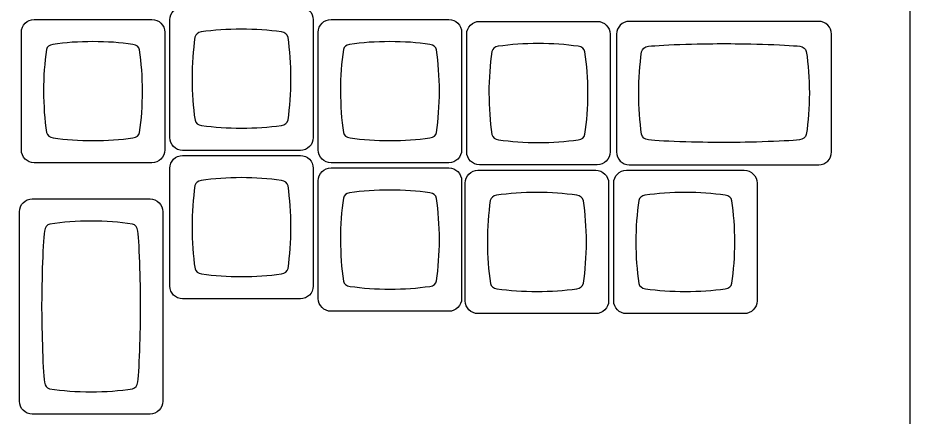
# Model space of a CAD drawing. Header units: millimetres. Extents: x 0 to 437, y 0 to 193.
# Drawn here: x 322 to 436.5, y 74.6 to 125.9 of the extents above; entities that cross this region are included whole.
import ezdxf

# ---------------------------------------------------------------- set-up
doc = ezdxf.new("R2010")
doc.units = ezdxf.units.MM
doc.header["$MEASUREMENT"] = 0
for name, color, linetype in [('Bottom Specials', 5, 'Continuous'), ('Case', 7, 'Continuous'), ('Outside Modifiers', 5, 'Continuous'), ('Velo Thumbs', 1, 'Continuous'), ('VeloKeys', 253, 'Continuous')]:
    doc.layers.add(name, color=color, linetype=linetype)

msp = doc.modelspace()

# ---------------------------------------------------------------- linework, layer by layer
at = {"layer": 'Bottom Specials'}
for points, knots in [([(358.26, 108.2), (358.26, 108.2), (343.15, 108.2), (343.15, 108.2), (343.15, 108.2), (342.25, 108.2), (341.51, 107.46), (341.51, 106.55), (341.51, 106.55), (341.51, 106.55), (341.51, 91.44), (341.51, 91.44), (341.51, 91.44), (341.51, 90.54), (342.25, 89.8), (343.15, 89.8), (343.15, 89.8), (343.15, 89.8), (358.26, 89.8), (358.26, 89.8), (358.26, 89.8), (359.16, 89.8), (359.91, 90.54), (359.91, 91.44), (359.91, 91.44), (359.91, 91.44), (359.91, 106.55), (359.91, 106.55), (359.91, 106.55), (359.91, 107.46), (359.16, 108.2), (358.26, 108.2)], [0, 0, 0, 0, 0.111111, 0.111111, 0.111111, 0.111111, 0.222222, 0.222222, 0.222222, 0.222222, 0.333333, 0.333333, 0.333333, 0.333333, 0.444444, 0.444444, 0.444444, 0.444444, 0.555556, 0.555556, 0.555556, 0.555556, 0.666667, 0.666667, 0.666667, 0.666667, 0.777778, 0.777778, 0.777778, 0.777778, 1, 1, 1, 1]), ([(377.31, 106.6), (377.31, 106.6), (362.2, 106.6), (362.2, 106.6), (362.2, 106.6), (361.3, 106.6), (360.55, 105.86), (360.55, 104.95), (360.55, 104.95), (360.55, 104.95), (360.55, 89.85), (360.55, 89.85), (360.55, 89.85), (360.55, 88.94), (361.3, 88.2), (362.2, 88.2), (362.2, 88.2), (362.2, 88.2), (377.31, 88.2), (377.31, 88.2), (377.31, 88.2), (378.21, 88.2), (378.95, 88.94), (378.95, 89.85), (378.95, 89.85), (378.95, 89.85), (378.95, 104.95), (378.95, 104.95), (378.95, 104.95), (378.95, 105.86), (378.21, 106.6), (377.31, 106.6)], [0, 0, 0, 0, 0.111111, 0.111111, 0.111111, 0.111111, 0.222222, 0.222222, 0.222222, 0.222222, 0.333333, 0.333333, 0.333333, 0.333333, 0.444444, 0.444444, 0.444444, 0.444444, 0.555556, 0.555556, 0.555556, 0.555556, 0.666667, 0.666667, 0.666667, 0.666667, 0.777778, 0.777778, 0.777778, 0.777778, 1, 1, 1, 1]), ([(350.7, 105.35), (352.49, 105.35), (354.21, 105.22), (355.82, 105), (355.82, 105), (355.82, 105), (355.82, 105), (355.82, 105), (355.82, 105), (356.3, 104.93), (356.59, 104.69), (356.68, 104.29), (356.68, 104.29), (356.92, 102.64), (357.05, 100.85), (357.05, 99), (357.05, 99), (357.06, 97.14), (356.92, 95.36), (356.68, 93.7), (356.68, 93.7), (356.6, 93.3), (356.31, 93.07), (355.82, 92.99), (355.82, 92.99), (354.22, 92.77), (352.5, 92.65), (350.71, 92.65), (350.71, 92.65), (348.92, 92.65), (347.19, 92.77), (345.59, 93), (345.59, 93), (345.59, 93), (345.59, 93), (345.59, 93), (345.59, 93), (345.12, 93.07), (344.83, 93.29), (344.74, 93.67), (344.74, 93.67), (344.49, 95.34), (344.36, 97.13), (344.36, 99), (344.36, 99), (344.36, 100.87), (344.49, 102.67), (344.73, 104.33), (344.73, 104.33), (344.83, 104.7), (345.09, 104.91), (345.53, 104.99), (345.53, 104.99), (347.15, 105.22), (348.89, 105.35), (350.7, 105.35)], [0, 0, 0, 0, 0.066667, 0.066667, 0.066667, 0.066667, 0.133333, 0.133333, 0.133333, 0.133333, 0.2, 0.2, 0.2, 0.2, 0.266667, 0.266667, 0.266667, 0.266667, 0.333333, 0.333333, 0.333333, 0.333333, 0.4, 0.4, 0.4, 0.4, 0.466667, 0.466667, 0.466667, 0.466667, 0.533333, 0.533333, 0.533333, 0.533333, 0.6, 0.6, 0.6, 0.6, 0.666667, 0.666667, 0.666667, 0.666667, 0.733333, 0.733333, 0.733333, 0.733333, 0.8, 0.8, 0.8, 0.8, 0.866667, 0.866667, 0.866667, 0.866667, 1, 1, 1, 1]), ([(396.16, 106.3), (396.16, 106.3), (381.05, 106.3), (381.05, 106.3), (381.05, 106.3), (380.15, 106.3), (379.41, 105.55), (379.41, 104.65), (379.41, 104.65), (379.41, 104.65), (379.41, 89.54), (379.41, 89.54), (379.41, 89.54), (379.41, 88.64), (380.15, 87.9), (381.05, 87.9), (381.05, 87.9), (381.05, 87.9), (396.16, 87.9), (396.16, 87.9), (396.16, 87.9), (397.07, 87.9), (397.81, 88.64), (397.81, 89.54), (397.81, 89.54), (397.81, 89.54), (397.81, 104.65), (397.81, 104.65), (397.81, 104.65), (397.81, 105.55), (397.07, 106.3), (396.16, 106.3)], [0, 0, 0, 0, 0.111111, 0.111111, 0.111111, 0.111111, 0.222222, 0.222222, 0.222222, 0.222222, 0.333333, 0.333333, 0.333333, 0.333333, 0.444444, 0.444444, 0.444444, 0.444444, 0.555556, 0.555556, 0.555556, 0.555556, 0.666667, 0.666667, 0.666667, 0.666667, 0.777778, 0.777778, 0.777778, 0.777778, 1, 1, 1, 1]), ([(415.21, 106.3), (415.21, 106.3), (400.1, 106.3), (400.1, 106.3), (400.1, 106.3), (399.2, 106.3), (398.46, 105.55), (398.46, 104.65), (398.46, 104.65), (398.46, 104.65), (398.46, 89.54), (398.46, 89.54), (398.46, 89.54), (398.46, 88.64), (399.2, 87.9), (400.1, 87.9), (400.1, 87.9), (400.1, 87.9), (415.21, 87.9), (415.21, 87.9), (415.21, 87.9), (416.12, 87.9), (416.86, 88.64), (416.86, 89.54), (416.86, 89.54), (416.86, 89.54), (416.86, 104.65), (416.86, 104.65), (416.86, 104.65), (416.86, 105.55), (416.12, 106.3), (415.21, 106.3)], [0, 0, 0, 0, 0.111111, 0.111111, 0.111111, 0.111111, 0.222222, 0.222222, 0.222222, 0.222222, 0.333333, 0.333333, 0.333333, 0.333333, 0.444444, 0.444444, 0.444444, 0.444444, 0.555556, 0.555556, 0.555556, 0.555556, 0.666667, 0.666667, 0.666667, 0.666667, 0.777778, 0.777778, 0.777778, 0.777778, 1, 1, 1, 1]), ([(369.75, 103.75), (371.54, 103.75), (373.26, 103.63), (374.87, 103.4), (374.87, 103.4), (374.87, 103.4), (374.87, 103.4), (374.87, 103.4), (374.87, 103.4), (375.35, 103.33), (375.64, 103.1), (375.73, 102.69), (375.73, 102.69), (375.97, 101.04), (376.1, 99.26), (376.1, 97.4), (376.1, 97.4), (376.1, 95.54), (375.97, 93.76), (375.73, 92.11), (375.73, 92.11), (375.64, 91.7), (375.36, 91.47), (374.87, 91.4), (374.87, 91.4), (373.27, 91.17), (371.55, 91.05), (369.76, 91.05), (369.76, 91.05), (367.96, 91.05), (366.24, 91.17), (364.64, 91.4), (364.64, 91.4), (364.64, 91.4), (364.64, 91.4), (364.64, 91.4), (364.64, 91.4), (364.17, 91.47), (363.88, 91.69), (363.78, 92.08), (363.78, 92.08), (363.54, 93.74), (363.41, 95.53), (363.41, 97.4), (363.41, 97.4), (363.4, 99.27), (363.54, 101.07), (363.78, 102.73), (363.78, 102.73), (363.88, 103.1), (364.14, 103.32), (364.58, 103.4), (364.58, 103.4), (366.2, 103.63), (367.94, 103.75), (369.75, 103.75)], [0, 0, 0, 0, 0.066667, 0.066667, 0.066667, 0.066667, 0.133333, 0.133333, 0.133333, 0.133333, 0.2, 0.2, 0.2, 0.2, 0.266667, 0.266667, 0.266667, 0.266667, 0.333333, 0.333333, 0.333333, 0.333333, 0.4, 0.4, 0.4, 0.4, 0.466667, 0.466667, 0.466667, 0.466667, 0.533333, 0.533333, 0.533333, 0.533333, 0.6, 0.6, 0.6, 0.6, 0.666667, 0.666667, 0.666667, 0.666667, 0.733333, 0.733333, 0.733333, 0.733333, 0.8, 0.8, 0.8, 0.8, 0.866667, 0.866667, 0.866667, 0.866667, 1, 1, 1, 1]), ([(388.61, 103.45), (390.4, 103.45), (392.12, 103.32), (393.72, 103.1), (393.72, 103.1), (393.72, 103.1), (393.72, 103.1), (393.72, 103.1), (393.72, 103.1), (394.2, 103.02), (394.49, 102.79), (394.58, 102.39), (394.58, 102.39), (394.82, 100.73), (394.96, 98.95), (394.96, 97.09), (394.96, 97.09), (394.96, 95.24), (394.82, 93.45), (394.58, 91.8), (394.58, 91.8), (394.5, 91.4), (394.21, 91.17), (393.72, 91.09), (393.72, 91.09), (392.12, 90.87), (390.4, 90.75), (388.61, 90.75), (388.61, 90.75), (386.82, 90.75), (385.1, 90.87), (383.49, 91.1), (383.49, 91.1), (383.49, 91.1), (383.49, 91.1), (383.49, 91.1), (383.49, 91.1), (383.02, 91.17), (382.73, 91.39), (382.64, 91.77), (382.64, 91.77), (382.39, 93.43), (382.26, 95.23), (382.26, 97.1), (382.26, 97.1), (382.26, 98.97), (382.39, 100.76), (382.63, 102.43), (382.63, 102.43), (382.73, 102.79), (383, 103.01), (383.43, 103.09), (383.43, 103.09), (385.05, 103.32), (386.79, 103.45), (388.61, 103.45)], [0, 0, 0, 0, 0.066667, 0.066667, 0.066667, 0.066667, 0.133333, 0.133333, 0.133333, 0.133333, 0.2, 0.2, 0.2, 0.2, 0.266667, 0.266667, 0.266667, 0.266667, 0.333333, 0.333333, 0.333333, 0.333333, 0.4, 0.4, 0.4, 0.4, 0.466667, 0.466667, 0.466667, 0.466667, 0.533333, 0.533333, 0.533333, 0.533333, 0.6, 0.6, 0.6, 0.6, 0.666667, 0.666667, 0.666667, 0.666667, 0.733333, 0.733333, 0.733333, 0.733333, 0.8, 0.8, 0.8, 0.8, 0.866667, 0.866667, 0.866667, 0.866667, 1, 1, 1, 1]), ([(407.66, 103.45), (409.45, 103.45), (411.17, 103.32), (412.77, 103.1), (412.77, 103.1), (412.77, 103.1), (412.77, 103.1), (412.77, 103.1), (412.77, 103.1), (413.25, 103.02), (413.54, 102.79), (413.63, 102.39), (413.63, 102.39), (413.87, 100.73), (414.01, 98.95), (414.01, 97.09), (414.01, 97.09), (414.01, 95.24), (413.87, 93.45), (413.63, 91.8), (413.63, 91.8), (413.55, 91.4), (413.26, 91.17), (412.77, 91.09), (412.77, 91.09), (411.17, 90.87), (409.45, 90.75), (407.66, 90.75), (407.66, 90.75), (405.87, 90.75), (404.15, 90.87), (402.54, 91.1), (402.54, 91.1), (402.54, 91.1), (402.54, 91.1), (402.54, 91.1), (402.54, 91.1), (402.07, 91.17), (401.78, 91.39), (401.69, 91.77), (401.69, 91.77), (401.44, 93.43), (401.31, 95.23), (401.31, 97.1), (401.31, 97.1), (401.31, 98.97), (401.44, 100.76), (401.68, 102.43), (401.68, 102.43), (401.78, 102.79), (402.05, 103.01), (402.48, 103.09), (402.48, 103.09), (404.1, 103.32), (405.84, 103.45), (407.66, 103.45)], [0, 0, 0, 0, 0.066667, 0.066667, 0.066667, 0.066667, 0.133333, 0.133333, 0.133333, 0.133333, 0.2, 0.2, 0.2, 0.2, 0.266667, 0.266667, 0.266667, 0.266667, 0.333333, 0.333333, 0.333333, 0.333333, 0.4, 0.4, 0.4, 0.4, 0.466667, 0.466667, 0.466667, 0.466667, 0.533333, 0.533333, 0.533333, 0.533333, 0.6, 0.6, 0.6, 0.6, 0.666667, 0.666667, 0.666667, 0.666667, 0.733333, 0.733333, 0.733333, 0.733333, 0.8, 0.8, 0.8, 0.8, 0.866667, 0.866667, 0.866667, 0.866667, 1, 1, 1, 1])]:
    msp.add_open_spline(points, degree=3, knots=knots, dxfattribs=at)
at = {"layer": 'Case'}
msp.add_lwpolyline([(0, 0), (436.5, 0), (436.5, 192.96), (0, 192.96)], close=True, dxfattribs=at)
at = {"layer": 'Outside Modifiers'}
for points, knots in [([(424.77, 107), (424.77, 107), (400.46, 107), (400.46, 107), (400.46, 107), (399.56, 107), (398.82, 107.74), (398.82, 108.65), (398.82, 108.65), (398.82, 108.65), (398.82, 123.76), (398.82, 123.76), (398.82, 123.76), (398.82, 124.66), (399.56, 125.4), (400.46, 125.4), (400.46, 125.4), (400.46, 125.4), (424.77, 125.4), (424.77, 125.4), (424.77, 125.4), (425.68, 125.4), (426.42, 124.66), (426.42, 123.76), (426.42, 123.76), (426.42, 123.76), (426.42, 108.65), (426.42, 108.65), (426.42, 108.65), (426.42, 107.74), (425.68, 107), (424.77, 107)], [0, 0, 0, 0, 0.111111, 0.111111, 0.111111, 0.111111, 0.222222, 0.222222, 0.222222, 0.222222, 0.333333, 0.333333, 0.333333, 0.333333, 0.444444, 0.444444, 0.444444, 0.444444, 0.555556, 0.555556, 0.555556, 0.555556, 0.666667, 0.666667, 0.666667, 0.666667, 0.777778, 0.777778, 0.777778, 0.777778, 1, 1, 1, 1]), ([(412.62, 122.55), (410.76, 122.55), (404.6, 122.43), (402.94, 122.2), (402.94, 122.2), (402.94, 122.2), (402.94, 122.2), (402.94, 122.2), (402.94, 122.2), (402.44, 122.13), (402.14, 121.9), (402.05, 121.49), (402.05, 121.49), (401.8, 119.84), (401.67, 118.06), (401.67, 116.2), (401.67, 116.2), (401.67, 114.34), (401.8, 112.56), (402.05, 110.91), (402.05, 110.91), (402.14, 110.5), (402.44, 110.27), (402.94, 110.2), (402.94, 110.2), (404.59, 109.97), (410.77, 109.85), (412.61, 109.85), (412.61, 109.85), (414.46, 109.85), (420.64, 109.98), (422.29, 110.2), (422.29, 110.2), (422.29, 110.2), (422.29, 110.2), (422.29, 110.2), (422.29, 110.2), (422.78, 110.27), (423.08, 110.49), (423.18, 110.88), (423.18, 110.88), (423.43, 112.54), (423.57, 114.33), (423.57, 116.2), (423.57, 116.2), (423.57, 118.07), (423.43, 119.87), (423.18, 121.53), (423.18, 121.53), (423.08, 121.9), (422.81, 122.12), (422.35, 122.2), (422.35, 122.2), (420.68, 122.43), (414.48, 122.55), (412.62, 122.55)], [0, 0, 0, 0, 0.066667, 0.066667, 0.066667, 0.066667, 0.133333, 0.133333, 0.133333, 0.133333, 0.2, 0.2, 0.2, 0.2, 0.266667, 0.266667, 0.266667, 0.266667, 0.333333, 0.333333, 0.333333, 0.333333, 0.4, 0.4, 0.4, 0.4, 0.466667, 0.466667, 0.466667, 0.466667, 0.533333, 0.533333, 0.533333, 0.533333, 0.6, 0.6, 0.6, 0.6, 0.666667, 0.666667, 0.666667, 0.666667, 0.733333, 0.733333, 0.733333, 0.733333, 0.8, 0.8, 0.8, 0.8, 0.866667, 0.866667, 0.866667, 0.866667, 1, 1, 1, 1])]:
    msp.add_open_spline(points, degree=3, knots=knots, dxfattribs=at)
at = {"layer": 'Velo Thumbs'}
for points, knots in [([(340.61, 76.67), (340.61, 76.67), (340.61, 100.98), (340.61, 100.98), (340.61, 100.98), (340.61, 101.88), (339.87, 102.62), (338.97, 102.62), (338.97, 102.62), (338.97, 102.62), (323.86, 102.62), (323.86, 102.62), (323.86, 102.62), (322.95, 102.62), (322.21, 101.88), (322.21, 100.98), (322.21, 100.98), (322.21, 100.98), (322.21, 76.67), (322.21, 76.67), (322.21, 76.67), (322.21, 75.76), (322.95, 75.02), (323.86, 75.02), (323.86, 75.02), (323.86, 75.02), (338.97, 75.02), (338.97, 75.02), (338.97, 75.02), (339.87, 75.02), (340.61, 75.76), (340.61, 76.67)], [0, 0, 0, 0, 0.111111, 0.111111, 0.111111, 0.111111, 0.222222, 0.222222, 0.222222, 0.222222, 0.333333, 0.333333, 0.333333, 0.333333, 0.444444, 0.444444, 0.444444, 0.444444, 0.555556, 0.555556, 0.555556, 0.555556, 0.666667, 0.666667, 0.666667, 0.666667, 0.777778, 0.777778, 0.777778, 0.777778, 1, 1, 1, 1]), ([(325.06, 88.82), (325.06, 90.68), (325.18, 96.84), (325.41, 98.49), (325.41, 98.49), (325.41, 98.49), (325.41, 98.49), (325.41, 98.49), (325.41, 98.49), (325.48, 99), (325.72, 99.3), (326.12, 99.39), (326.12, 99.39), (327.77, 99.63), (329.56, 99.77), (331.41, 99.77), (331.41, 99.77), (333.27, 99.77), (335.05, 99.64), (336.71, 99.39), (336.71, 99.39), (337.11, 99.3), (337.34, 99), (337.41, 98.5), (337.41, 98.5), (337.64, 96.85), (337.76, 90.67), (337.76, 88.82), (337.76, 88.82), (337.76, 86.98), (337.64, 80.8), (337.41, 79.15), (337.41, 79.15), (337.41, 79.15), (337.41, 79.15), (337.41, 79.15), (337.41, 79.15), (337.34, 78.66), (337.12, 78.36), (336.74, 78.26), (336.74, 78.26), (335.07, 78.01), (333.28, 77.87), (331.41, 77.87), (331.41, 77.87), (329.54, 77.87), (327.74, 78.01), (326.08, 78.26), (326.08, 78.26), (325.71, 78.36), (325.5, 78.63), (325.42, 79.09), (325.42, 79.09), (325.19, 80.76), (325.06, 86.96), (325.06, 88.82)], [0, 0, 0, 0, 0.066667, 0.066667, 0.066667, 0.066667, 0.133333, 0.133333, 0.133333, 0.133333, 0.2, 0.2, 0.2, 0.2, 0.266667, 0.266667, 0.266667, 0.266667, 0.333333, 0.333333, 0.333333, 0.333333, 0.4, 0.4, 0.4, 0.4, 0.466667, 0.466667, 0.466667, 0.466667, 0.533333, 0.533333, 0.533333, 0.533333, 0.6, 0.6, 0.6, 0.6, 0.666667, 0.666667, 0.666667, 0.666667, 0.733333, 0.733333, 0.733333, 0.733333, 0.8, 0.8, 0.8, 0.8, 0.866667, 0.866667, 0.866667, 0.866667, 1, 1, 1, 1])]:
    msp.add_open_spline(points, degree=3, knots=knots, dxfattribs=at)
at = {"layer": 'VeloKeys'}
for points, knots in [([(358.26, 127.25), (358.26, 127.25), (343.15, 127.25), (343.15, 127.25), (343.15, 127.25), (342.25, 127.25), (341.51, 126.51), (341.51, 125.6), (341.51, 125.6), (341.51, 125.6), (341.51, 110.49), (341.51, 110.49), (341.51, 110.49), (341.51, 109.59), (342.25, 108.85), (343.15, 108.85), (343.15, 108.85), (343.15, 108.85), (358.26, 108.85), (358.26, 108.85), (358.26, 108.85), (359.16, 108.85), (359.91, 109.59), (359.91, 110.49), (359.91, 110.49), (359.91, 110.49), (359.91, 125.6), (359.91, 125.6), (359.91, 125.6), (359.91, 126.51), (359.16, 127.25), (358.26, 127.25)], [0, 0, 0, 0, 0.111111, 0.111111, 0.111111, 0.111111, 0.222222, 0.222222, 0.222222, 0.222222, 0.333333, 0.333333, 0.333333, 0.333333, 0.444444, 0.444444, 0.444444, 0.444444, 0.555556, 0.555556, 0.555556, 0.555556, 0.666667, 0.666667, 0.666667, 0.666667, 0.777778, 0.777778, 0.777778, 0.777778, 1, 1, 1, 1]), ([(339.21, 125.65), (339.21, 125.65), (324.1, 125.65), (324.1, 125.65), (324.1, 125.65), (323.2, 125.65), (322.46, 124.91), (322.46, 124), (322.46, 124), (322.46, 124), (322.46, 108.9), (322.46, 108.9), (322.46, 108.9), (322.46, 107.99), (323.2, 107.25), (324.1, 107.25), (324.1, 107.25), (324.1, 107.25), (339.21, 107.25), (339.21, 107.25), (339.21, 107.25), (340.11, 107.25), (340.86, 107.99), (340.86, 108.9), (340.86, 108.9), (340.86, 108.9), (340.86, 124), (340.86, 124), (340.86, 124), (340.86, 124.91), (340.11, 125.65), (339.21, 125.65)], [0, 0, 0, 0, 0.111111, 0.111111, 0.111111, 0.111111, 0.222222, 0.222222, 0.222222, 0.222222, 0.333333, 0.333333, 0.333333, 0.333333, 0.444444, 0.444444, 0.444444, 0.444444, 0.555556, 0.555556, 0.555556, 0.555556, 0.666667, 0.666667, 0.666667, 0.666667, 0.777778, 0.777778, 0.777778, 0.777778, 1, 1, 1, 1]), ([(377.31, 125.65), (377.31, 125.65), (362.2, 125.65), (362.2, 125.65), (362.2, 125.65), (361.3, 125.65), (360.55, 124.91), (360.55, 124), (360.55, 124), (360.55, 124), (360.55, 108.9), (360.55, 108.9), (360.55, 108.9), (360.55, 107.99), (361.3, 107.25), (362.2, 107.25), (362.2, 107.25), (362.2, 107.25), (377.31, 107.25), (377.31, 107.25), (377.31, 107.25), (378.21, 107.25), (378.95, 107.99), (378.95, 108.9), (378.95, 108.9), (378.95, 108.9), (378.95, 124), (378.95, 124), (378.95, 124), (378.95, 124.91), (378.21, 125.65), (377.31, 125.65)], [0, 0, 0, 0, 0.111111, 0.111111, 0.111111, 0.111111, 0.222222, 0.222222, 0.222222, 0.222222, 0.333333, 0.333333, 0.333333, 0.333333, 0.444444, 0.444444, 0.444444, 0.444444, 0.555556, 0.555556, 0.555556, 0.555556, 0.666667, 0.666667, 0.666667, 0.666667, 0.777778, 0.777778, 0.777778, 0.777778, 1, 1, 1, 1]), ([(396.36, 125.4), (396.36, 125.4), (381.25, 125.4), (381.25, 125.4), (381.25, 125.4), (380.35, 125.4), (379.6, 124.66), (379.6, 123.76), (379.6, 123.76), (379.6, 123.76), (379.6, 108.65), (379.6, 108.65), (379.6, 108.65), (379.6, 107.74), (380.35, 107), (381.25, 107), (381.25, 107), (381.25, 107), (396.36, 107), (396.36, 107), (396.36, 107), (397.26, 107), (398, 107.74), (398, 108.65), (398, 108.65), (398, 108.65), (398, 123.76), (398, 123.76), (398, 123.76), (398, 124.66), (397.26, 125.4), (396.36, 125.4)], [0, 0, 0, 0, 0.111111, 0.111111, 0.111111, 0.111111, 0.222222, 0.222222, 0.222222, 0.222222, 0.333333, 0.333333, 0.333333, 0.333333, 0.444444, 0.444444, 0.444444, 0.444444, 0.555556, 0.555556, 0.555556, 0.555556, 0.666667, 0.666667, 0.666667, 0.666667, 0.777778, 0.777778, 0.777778, 0.777778, 1, 1, 1, 1]), ([(350.7, 124.4), (352.49, 124.4), (354.21, 124.27), (355.82, 124.05), (355.82, 124.05), (355.82, 124.05), (355.82, 124.05), (355.82, 124.05), (355.82, 124.05), (356.3, 123.98), (356.59, 123.74), (356.68, 123.34), (356.68, 123.34), (356.92, 121.69), (357.05, 119.9), (357.05, 118.05), (357.05, 118.05), (357.06, 116.19), (356.92, 114.41), (356.68, 112.75), (356.68, 112.75), (356.6, 112.35), (356.31, 112.12), (355.82, 112.04), (355.82, 112.04), (354.22, 111.82), (352.5, 111.7), (350.71, 111.7), (350.71, 111.7), (348.92, 111.7), (347.19, 111.82), (345.59, 112.05), (345.59, 112.05), (345.59, 112.05), (345.59, 112.05), (345.59, 112.05), (345.59, 112.05), (345.12, 112.12), (344.83, 112.34), (344.74, 112.72), (344.74, 112.72), (344.49, 114.39), (344.36, 116.18), (344.36, 118.05), (344.36, 118.05), (344.36, 119.92), (344.49, 121.72), (344.73, 123.38), (344.73, 123.38), (344.83, 123.75), (345.09, 123.96), (345.53, 124.04), (345.53, 124.04), (347.15, 124.27), (348.89, 124.4), (350.7, 124.4)], [0, 0, 0, 0, 0.066667, 0.066667, 0.066667, 0.066667, 0.133333, 0.133333, 0.133333, 0.133333, 0.2, 0.2, 0.2, 0.2, 0.266667, 0.266667, 0.266667, 0.266667, 0.333333, 0.333333, 0.333333, 0.333333, 0.4, 0.4, 0.4, 0.4, 0.466667, 0.466667, 0.466667, 0.466667, 0.533333, 0.533333, 0.533333, 0.533333, 0.6, 0.6, 0.6, 0.6, 0.666667, 0.666667, 0.666667, 0.666667, 0.733333, 0.733333, 0.733333, 0.733333, 0.8, 0.8, 0.8, 0.8, 0.866667, 0.866667, 0.866667, 0.866667, 1, 1, 1, 1]), ([(331.65, 122.8), (333.44, 122.8), (335.16, 122.68), (336.77, 122.45), (336.77, 122.45), (336.77, 122.45), (336.77, 122.45), (336.77, 122.45), (336.77, 122.45), (337.25, 122.38), (337.54, 122.15), (337.63, 121.74), (337.63, 121.74), (337.87, 120.09), (338, 118.31), (338, 116.45), (338, 116.45), (338.01, 114.59), (337.87, 112.81), (337.63, 111.16), (337.63, 111.16), (337.55, 110.75), (337.26, 110.52), (336.77, 110.45), (336.77, 110.45), (335.17, 110.22), (333.45, 110.1), (331.66, 110.1), (331.66, 110.1), (329.87, 110.1), (328.14, 110.22), (326.54, 110.45), (326.54, 110.45), (326.54, 110.45), (326.54, 110.45), (326.54, 110.45), (326.54, 110.45), (326.07, 110.52), (325.78, 110.74), (325.69, 111.13), (325.69, 111.13), (325.44, 112.79), (325.31, 114.58), (325.31, 116.45), (325.31, 116.45), (325.31, 118.32), (325.44, 120.12), (325.68, 121.78), (325.68, 121.78), (325.78, 122.15), (326.04, 122.37), (326.48, 122.45), (326.48, 122.45), (328.1, 122.68), (329.84, 122.8), (331.65, 122.8)], [0, 0, 0, 0, 0.066667, 0.066667, 0.066667, 0.066667, 0.133333, 0.133333, 0.133333, 0.133333, 0.2, 0.2, 0.2, 0.2, 0.266667, 0.266667, 0.266667, 0.266667, 0.333333, 0.333333, 0.333333, 0.333333, 0.4, 0.4, 0.4, 0.4, 0.466667, 0.466667, 0.466667, 0.466667, 0.533333, 0.533333, 0.533333, 0.533333, 0.6, 0.6, 0.6, 0.6, 0.666667, 0.666667, 0.666667, 0.666667, 0.733333, 0.733333, 0.733333, 0.733333, 0.8, 0.8, 0.8, 0.8, 0.866667, 0.866667, 0.866667, 0.866667, 1, 1, 1, 1]), ([(369.75, 122.8), (371.54, 122.8), (373.26, 122.68), (374.87, 122.45), (374.87, 122.45), (374.87, 122.45), (374.87, 122.45), (374.87, 122.45), (374.87, 122.45), (375.35, 122.38), (375.64, 122.15), (375.73, 121.74), (375.73, 121.74), (375.97, 120.09), (376.1, 118.31), (376.1, 116.45), (376.1, 116.45), (376.1, 114.59), (375.97, 112.81), (375.73, 111.16), (375.73, 111.16), (375.64, 110.75), (375.36, 110.52), (374.87, 110.45), (374.87, 110.45), (373.27, 110.22), (371.55, 110.1), (369.76, 110.1), (369.76, 110.1), (367.96, 110.1), (366.24, 110.22), (364.64, 110.45), (364.64, 110.45), (364.64, 110.45), (364.64, 110.45), (364.64, 110.45), (364.64, 110.45), (364.17, 110.52), (363.88, 110.74), (363.78, 111.13), (363.78, 111.13), (363.54, 112.79), (363.41, 114.58), (363.41, 116.45), (363.41, 116.45), (363.4, 118.32), (363.54, 120.12), (363.78, 121.78), (363.78, 121.78), (363.88, 122.15), (364.14, 122.37), (364.58, 122.45), (364.58, 122.45), (366.2, 122.68), (367.94, 122.8), (369.75, 122.8)], [0, 0, 0, 0, 0.066667, 0.066667, 0.066667, 0.066667, 0.133333, 0.133333, 0.133333, 0.133333, 0.2, 0.2, 0.2, 0.2, 0.266667, 0.266667, 0.266667, 0.266667, 0.333333, 0.333333, 0.333333, 0.333333, 0.4, 0.4, 0.4, 0.4, 0.466667, 0.466667, 0.466667, 0.466667, 0.533333, 0.533333, 0.533333, 0.533333, 0.6, 0.6, 0.6, 0.6, 0.666667, 0.666667, 0.666667, 0.666667, 0.733333, 0.733333, 0.733333, 0.733333, 0.8, 0.8, 0.8, 0.8, 0.866667, 0.866667, 0.866667, 0.866667, 1, 1, 1, 1]), ([(388.8, 122.55), (390.59, 122.55), (392.31, 122.43), (393.92, 122.2), (393.92, 122.2), (393.92, 122.2), (393.92, 122.2), (393.92, 122.2), (393.92, 122.2), (394.4, 122.13), (394.69, 121.9), (394.78, 121.49), (394.78, 121.49), (395.02, 119.84), (395.15, 118.06), (395.15, 116.2), (395.15, 116.2), (395.15, 114.34), (395.02, 112.56), (394.78, 110.91), (394.78, 110.91), (394.69, 110.51), (394.41, 110.27), (393.92, 110.2), (393.92, 110.2), (392.32, 109.98), (390.6, 109.85), (388.81, 109.85), (388.81, 109.85), (387.01, 109.85), (385.29, 109.98), (383.69, 110.2), (383.69, 110.2), (383.69, 110.2), (383.69, 110.2), (383.69, 110.2), (383.69, 110.2), (383.22, 110.27), (382.93, 110.5), (382.83, 110.88), (382.83, 110.88), (382.59, 112.54), (382.46, 114.33), (382.46, 116.2), (382.46, 116.2), (382.45, 118.08), (382.59, 119.87), (382.83, 121.53), (382.83, 121.53), (382.93, 121.9), (383.19, 122.12), (383.63, 122.2), (383.63, 122.2), (385.25, 122.43), (386.99, 122.55), (388.8, 122.55)], [0, 0, 0, 0, 0.066667, 0.066667, 0.066667, 0.066667, 0.133333, 0.133333, 0.133333, 0.133333, 0.2, 0.2, 0.2, 0.2, 0.266667, 0.266667, 0.266667, 0.266667, 0.333333, 0.333333, 0.333333, 0.333333, 0.4, 0.4, 0.4, 0.4, 0.466667, 0.466667, 0.466667, 0.466667, 0.533333, 0.533333, 0.533333, 0.533333, 0.6, 0.6, 0.6, 0.6, 0.666667, 0.666667, 0.666667, 0.666667, 0.733333, 0.733333, 0.733333, 0.733333, 0.8, 0.8, 0.8, 0.8, 0.866667, 0.866667, 0.866667, 0.866667, 1, 1, 1, 1])]:
    msp.add_open_spline(points, degree=3, knots=knots, dxfattribs=at)

doc.saveas('drawing.dxf')
